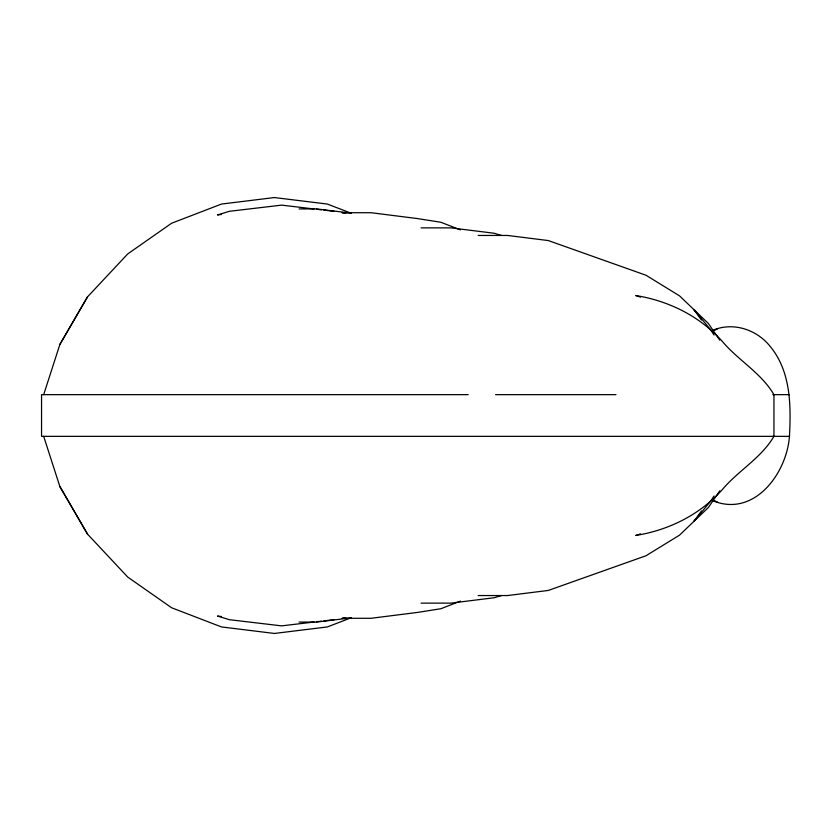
<?xml version="1.0" encoding="UTF-8"?>
<svg xmlns="http://www.w3.org/2000/svg" width="831" height="831" viewBox="0 0 831 831"><rect width="100%" height="100%" fill="white"/><g stroke="black" fill="none" stroke-linecap="round" stroke-linejoin="round"><path stroke-width="1.25" d="M712.946 330.208C733.004 321.867 756.168 329.315 769.683 345.821C790.915 370.958 791.081 405.268 789.45 436.348C786.76 473.348 754.288 517.661 712.946 500.792M43.679 394.652L59.884 344.418L87.535 296.854L127.735 253.922L171.622 223.227L221.482 204.062L274.427 197.549L327.372 204.062L351.118 213.193M87.535 296.854L59.884 344.418M714.037 496.003L710.567 501.27L693.958 521.317L701.457 510.992M719.812 490.809L708.376 507.512L679.54 535.133L646.009 555.752L548.325 590.436L507.544 595.547L478.157 595.547M714.608 330.312L717.839 328.661M460.447 601.114L440.887 608.728L417.785 612.385L371.083 618.285L342.071 618.285L345.841 617.817M351.118 617.807L327.372 626.938L274.427 633.451L221.482 626.938L171.622 607.773L127.735 577.078L87.535 534.146L59.884 486.582L43.679 436.348M640.493 533.876L635.736 535.465C669.589 530.043 701.499 513.942 723.946 487.714C739.787 469.754 761.663 457.351 773.941 436.348L773.941 394.652C761.663 373.649 739.787 361.246 723.946 343.286C701.499 317.058 669.589 300.957 635.736 295.535L640.493 297.124M501.467 595.567L494.102 597.759L450.911 603.129L421.078 603.129M351.409 617.859L316.538 622.076L299.067 622.076M313.993 622.045L281.636 625.868L229.366 619.697L217.483 616.051L221.212 616.488M316.486 621.754L321.462 621.162M323.955 620.871L333.906 619.697M221.212 214.512L217.483 214.949L229.366 211.303L281.636 205.132L313.993 208.955M299.067 208.924L316.538 208.924L351.409 213.141M421.078 227.871L450.911 227.871L494.102 233.241L501.467 235.433M478.157 235.453L507.544 235.453L548.325 240.564L646.009 275.248L679.54 295.867L708.376 323.488L719.812 340.191M468.185 394.652L41.55 394.652L41.55 436.348L789.45 436.348M495.556 394.652L615.968 394.652M772.778 394.652L789.45 394.652M316.486 209.246L321.462 209.838M323.955 210.129L333.906 211.303M345.841 213.183L342.071 212.715L371.083 212.715L417.785 218.615L440.887 222.272L460.447 229.886M714.608 500.688L717.839 502.34M701.457 320.008L693.958 309.683L710.567 329.73L714.037 334.997M59.884 486.582L87.535 534.146"/></g></svg>
